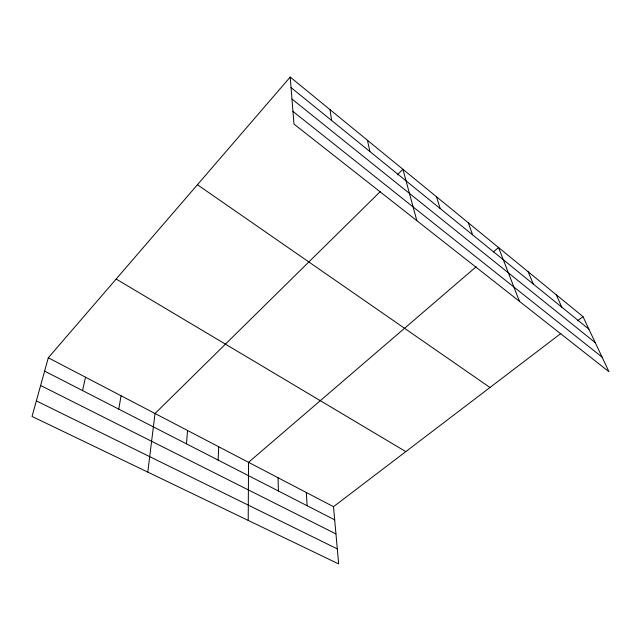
<?xml version="1.0" encoding="UTF-8"?>
<svg xmlns="http://www.w3.org/2000/svg" width="641" height="641" viewBox="0 0 641 641"><rect width="100%" height="100%" fill="white"/><g stroke="black" fill="none" stroke-linecap="round" stroke-linejoin="round"><path stroke-width="0.96" d="M248.211 520.42L248.54 462.329L476.151 266.76M218.124 460.086L218.685 446.745M186.459 443.852L187.549 430.48M147.791 472.121L155.034 413.501L380.458 191.411M118.777 409.15L121.053 395.761M82.561 390.577L85.517 377.204M48.299 357.774L32.05 416.442L338.656 563.928L333.504 506.694L48.299 357.774L290.213 77.072L582.998 316.63L608.95 371.7L293.971 124.074L290.213 77.072M397.3 174.817L402.917 169.28L416.826 220.656M493.314 252.009L498.538 247.522L519.474 301.358M333.504 506.694L560.875 333.48M577.469 320.845L582.998 316.63M36.361 400.897L337.302 548.912M40.623 385.497L335.956 533.937M44.606 371.115L334.682 519.851M116.157 279.035L405.801 451.617M197.428 184.736L489.964 387.501M292.961 111.422L602.075 357.109M291.967 99.034L595.265 342.655M291.054 87.585L588.903 329.162M556.236 294.732L561.796 307.175M528.12 271.728L533.296 284.059M468.315 222.796L472.577 234.814M436.481 196.747L440.215 208.565M367.461 140.275L369.913 151.548M329.955 109.587L331.653 120.516M306.334 492.504L307.135 505.725M278.042 477.737L278.418 490.998"/></g></svg>
